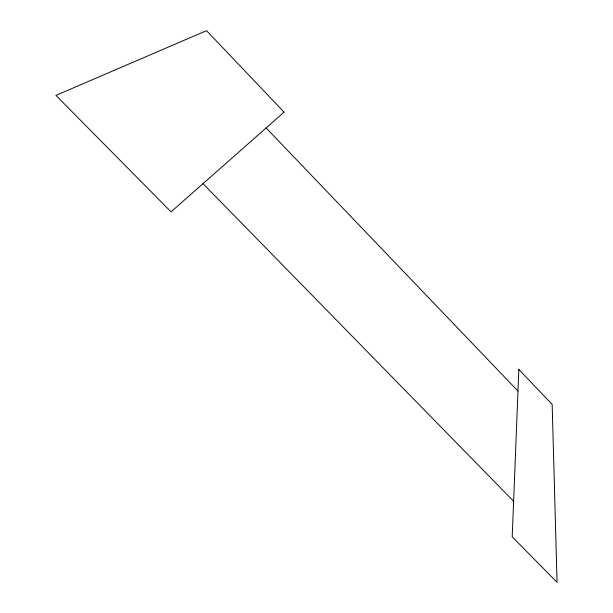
<?xml version="1.0" encoding="UTF-8"?>
<svg xmlns="http://www.w3.org/2000/svg" width="613" height="613" viewBox="0 0 613 613"><rect width="100%" height="100%" fill="white"/><g stroke="black" fill="none" stroke-linecap="round" stroke-linejoin="round"><path stroke-width="0.92" d="M202.995 183.655L513.617 501.265M266.119 127.964L517.985 391.079M518.843 369.455L512.207 536.796L557.071 582.35L552.167 404.411L518.843 369.455M284.057 112.133L171.042 211.845L55.929 95.406L206.535 30.65L284.057 112.133"/></g></svg>
